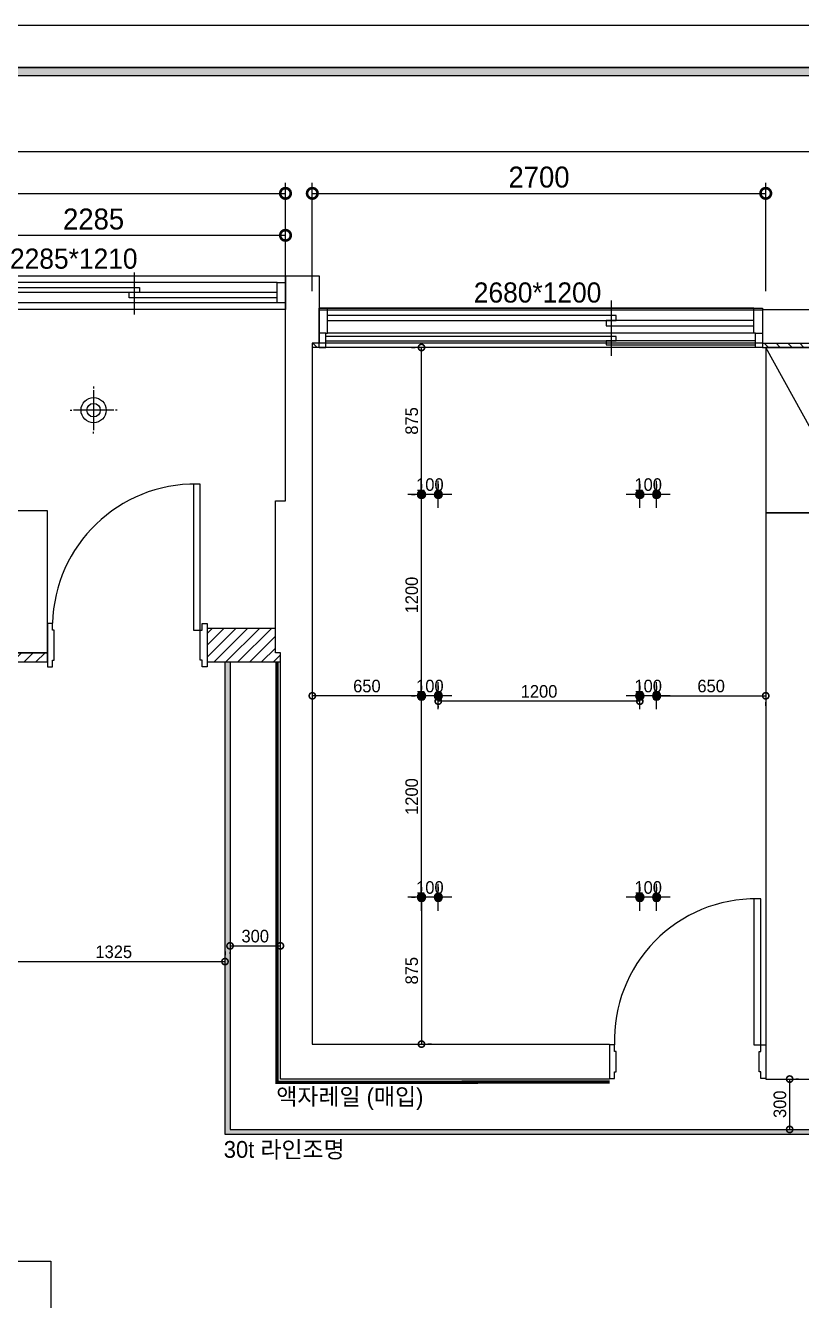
# Model space of a CAD drawing. Header units: inches. Extents: x 15866 to 103813, y -56635 to -28561.
# Drawn here: x 45366 to 49987, y -36657 to -29061 of the extents above; entities that cross this region are included whole.
import ezdxf
from ezdxf.enums import TextEntityAlignment as Align

# ---------------------------------------------------------------- set-up
doc = ezdxf.new("R2010")
doc.units = ezdxf.units.IN
doc.header["$LTSCALE"] = 50
doc.header["$MEASUREMENT"] = 0
doc.linetypes.add('HID', pattern=[2.5, 1.5, -1])
for name, color, linetype in [('03-WAL NEW', 3, 'Continuous'), ('04-WIN', 4, 'Continuous'), ('06-FUR', 6, 'Continuous'), ('07-DIM WAL', 5, 'Continuous'), ('2-con', 2, 'Continuous'), ('3.기호.계단선', 30, 'Continuous'), ('CEIL-DOOR', 6, 'Continuous'), ('CO-DO-FR', 7, 'Continuous'), ('CO-DOOR', 8, 'Continuous'), ('F-SYM', 7, 'Continuous'), ('FORM(YOURNAME)-11', 1, 'Continuous'), ('HAT', 8, 'Continuous'), ('RC-LIGHT', 7, 'Continuous'), ('U-LANP', 6, 'Continuous')]:
    doc.layers.add(name, color=color, linetype=linetype)
doc.styles.add('YOURNAME', font='HY울릉도M.TTF')
doc.styles.add('스타일1', font='HY울릉도M.TTF')
doc.styles.add('코레일둥고', font='Korail_Round_Gothic_Medium.ttf')
doc.dimstyles.new('30', dxfattribs={"dimscale": 30, "dimtxt": 2.5, "dimasz": 2.5, "dimexe": 1.25, "dimexo": 2, "dimtad": 1, "dimdec": 0, "dimtxsty": '스타일1', "dimblk": 'DOTSMALL', "dimcen": 2.5, "dimclrd": 1, "dimclre": 1, "dimclrt": 7, "dimadec": 0, "dimazin": 0, "dimtfac": 1, "dimtdec": 0, "dimtix": 1, "dimtmove": 0, "dimatfit": 3, "dimldrblk": 'DOTSMALL', "dimfxl": 1.25, "dimarcsym": 0})
doc.dimstyles.new('50', dxfattribs={"dimscale": 50, "dimtxt": 2.5, "dimasz": 2.5, "dimexe": 1.25, "dimexo": 2, "dimtad": 1, "dimdec": 0, "dimtxsty": '스타일1', "dimblk": 'DOTSMALL', "dimcen": 2.5, "dimclrd": 1, "dimclre": 1, "dimclrt": 2, "dimadec": 0, "dimazin": 0, "dimtfac": 1, "dimtdec": 0, "dimtix": 1, "dimtmove": 0, "dimatfit": 3, "dimldrblk": 'DOTSMALL', "dimfxl": 1.25, "dimarcsym": 0})
pattern_1 = [(45, (21500, 0), (-35.35534, 35.35534), [])]

# ---------------------------------------------------------------- blocks, each defined once
blk = doc.blocks.new('FORM-PLAN')
at = {"layer": 'FORM(YOURNAME)-11'}
h = blk.add_hatch(color=256, dxfattribs=at)
h.dxf.hatch_style = 1
h.paths.add_polyline_path([(-71444, 55115), (10556, 55115), (10556, 54915), (-71444, 54915)])
h.paths.add_polyline_path([(-71444, -2085), (10556, -2085), (10556, -2285), (-71444, -2285)])
at = {"layer": 'Defpoints', "color": 158}
for points in [[(-71444, -2285), (10556, -2285), (10556, 55115), (-71444, 55115)], [(-69444, 53115), (-64, 53115), (-64, 1215), (-69444, 1215)]]:
    blk.add_lwpolyline(points, close=True, dxfattribs=at)
at = {"layer": 'FORM(YOURNAME)-11', "color": 250}
blk.add_lwpolyline([(-72444, -3285), (11556, -3285), (11556, 56115), (-72444, 56115)], close=True, dxfattribs=at)
at = {"layer": 'FORM(YOURNAME)-11'}
blk.add_lwpolyline([(-71444, 55115), (10556, 55115), (10556, 54915), (-71444, 54915)], close=True, dxfattribs=at)
at = {"layer": 'FORM(YOURNAME)-11', "color": 3, "style": 'YOURNAME'}
for tag, height, p in [('1', 450, (9905, 18188)), ('2', 450, (9905, 17544)), ('3', 450, (9905, 16257)), ('4', 450, (9905, 14326)), ('5', 515, (9905, 12009)), ('6', 515, (9905, 9757)), ('7', 515, (9905, 7504)), ('8', 515, (9905, 5252)), ('9', 515, (9905, 2999)), ('10', 515, (5655, 811)), ('11', 515, (9905, 747)), ('12', 515, (5655, -1441)), ('13', 515, (9905, -1441))]:
    blk.add_attdef(tag, text='', height=height, dxfattribs=at).set_placement(p, align=Align.MIDDLE_RIGHT)
blk = doc.blocks.new('_DOTSMALL')
at = {"color": 0, "linetype": 'ByBlock', "const_width": 0.5}
blk.add_lwpolyline([(-0.0625, 0, 1), (0.0625, 0, 1)], format="xyb", close=True, dxfattribs=at)
blk = doc.blocks.new('*D66')
at = {"layer": '07-DIM WAL', "color": 1, "lineweight": -2, "transparency": 16777216}
for p, q in [((41339, -30644.3), (41339, -29998.6)), ((46914, -30644.3), (46914, -29998.6)), ((41339, -30061.1), (46914, -30061.1))]:
    blk.add_line(p, q, dxfattribs=at)
at = {"layer": 'Defpoints', "color": 0, "transparency": 16777216}
for p in [(46914, -30061.1), (41339, -30744.3), (46914, -30744.3)]:
    blk.add_point(p, dxfattribs=at)
at = {"layer": '07-DIM WAL', "color": 1, "lineweight": -2, "transparency": 16777216, "xscale": 125, "yscale": 125, "zscale": 125, "rotation": 180}
blk.add_blockref('_DOTSMALL', (41339, -30061.1), dxfattribs=at)
at = {"layer": '07-DIM WAL', "color": 1, "lineweight": -2, "transparency": 16777216, "xscale": 125, "yscale": 125, "zscale": 125}
blk.add_blockref('_DOTSMALL', (46914, -30061.1), dxfattribs=at)
at = {"layer": '07-DIM WAL', "color": 2, "transparency": 16777216, "insert": (44126.5, -29966.1), "char_height": 125, "attachment_point": 5, "style": '스타일1'}
blk.add_mtext('5575', dxfattribs=at)
blk = doc.blocks.new('*D84')
at = {"layer": '07-DIM WAL', "color": 1, "lineweight": -2, "transparency": 16777216}
for p, q in [((44629, -30711.1), (44629, -30248.6)), ((46914, -30711.1), (46914, -30248.6)), ((46914, -30311.1), (44629, -30311.1))]:
    blk.add_line(p, q, dxfattribs=at)
at = {"layer": 'Defpoints', "color": 0, "transparency": 16777216}
for p in [(44629, -30311.1), (44629, -30811.1), (46914, -30811.1)]:
    blk.add_point(p, dxfattribs=at)
at = {"layer": '07-DIM WAL', "color": 1, "lineweight": -2, "transparency": 16777216, "xscale": 125, "yscale": 125, "zscale": 125, "rotation": 180}
blk.add_blockref('_DOTSMALL', (44629, -30311.1), dxfattribs=at)
at = {"layer": '07-DIM WAL', "color": 1, "lineweight": -2, "transparency": 16777216, "xscale": 125, "yscale": 125, "zscale": 125}
blk.add_blockref('_DOTSMALL', (46914, -30311.1), dxfattribs=at)
at = {"layer": '07-DIM WAL', "color": 2, "transparency": 16777216, "insert": (45771.5, -30214.8), "char_height": 125, "attachment_point": 5, "style": '스타일1'}
blk.add_mtext('2285', dxfattribs=at)
blk = doc.blocks.new('*D81')
at = {"layer": '07-DIM WAL', "color": 1, "lineweight": -2, "transparency": 16777216}
for p, q in [((47074, -30644.3), (47074, -29998.6)), ((49774, -30644.3), (49774, -29998.6)), ((47074, -30061.1), (49774, -30061.1))]:
    blk.add_line(p, q, dxfattribs=at)
at = {"layer": 'Defpoints', "color": 0, "transparency": 16777216}
for p in [(49774, -30061.1), (47074, -30744.3), (49774, -30744.3)]:
    blk.add_point(p, dxfattribs=at)
at = {"layer": '07-DIM WAL', "color": 1, "lineweight": -2, "transparency": 16777216, "xscale": 125, "yscale": 125, "zscale": 125, "rotation": 180}
blk.add_blockref('_DOTSMALL', (47074, -30061.1), dxfattribs=at)
at = {"layer": '07-DIM WAL', "color": 1, "lineweight": -2, "transparency": 16777216, "xscale": 125, "yscale": 125, "zscale": 125}
blk.add_blockref('_DOTSMALL', (49774, -30061.1), dxfattribs=at)
at = {"layer": '07-DIM WAL', "color": 2, "transparency": 16777216, "insert": (48424, -29964.8), "char_height": 125, "attachment_point": 5, "style": '스타일1'}
blk.add_mtext('2700', dxfattribs=at)
blk = doc.blocks.new('vudausewh')
at = {"layer": '04-WIN'}
blk.add_lwpolyline([(25414, -30552.6), (25414, -30752.6), (23129, -30752.6), (23129, -30897.6), (20614, -30897.6), (20614, -30697.6), (22929, -30697.6), (22929, -30552.6), (25414, -30552.6)], dxfattribs=at)
blk.add_lwpolyline([(25614, -30754.3), (28254, -30754.3), (28254, -30954.3), (25614, -30954.3)], close=True, dxfattribs=at)
at = {"layer": '2-con'}
for points in [[(27344, -35129.3), (27344, -35337.6), (25384, -35337.6), (25384, -32797.6), (25354, -32797.6), (25354, -31892.6), (25414, -31892.6), (25414, -30552.6), (25614, -30552.6), (25614, -30954.3), (25574, -30954.3), (25574, -35129.3), (27344, -35129.3)], [(28544, -35337.6), (28544, -32164.3), (29019, -32164.3), (29019, -30754.3), (28254, -30754.3), (28254, -30954.3), (28819, -30954.3), (28819, -31964.3), (28274, -31964.3), (28274, -35337.6), (28544, -35337.6)], [(23997, -32797.6), (23997, -31952.6), (23472, -31952.6), (23472, -32152.6), (23722, -32152.6), (23722, -32797.6), (23997, -32797.6)], [(24016, -36422.6), (24016, -40394.6), (23401, -40394.6), (23401, -40202.6), (23806, -40202.6), (23806, -36422.6), (24016, -36422.6)]]:
    blk.add_lwpolyline(points, dxfattribs=at)
at = {"layer": '04-WIN', "style": '코레일둥고'}
for s, p in [('2285*1210', (23773.6, -30509.9)), ('2680*1200', (26535.6, -30711.6))]:
    blk.add_text(s, height=120, dxfattribs=at).set_placement(p)
blk = doc.blocks.new('cjswjdej')
at = {"layer": '03-WAL NEW'}
h = blk.add_hatch(dxfattribs=at)
h.set_pattern_fill('_USER', color=256, scale=50, angle=45, pattern_type=0)
h.set_pattern_definition(pattern_1)
h.paths.add_polyline_path([(46854, -32652.6), (46447, -32652.6), (46447, -32852.6), (46884, -32852.6), (46884, -32797.6), (46854, -32797.6)])
h = blk.add_hatch(dxfattribs=at)
h.set_pattern_fill('_USER', color=256, scale=50, angle=45, pattern_type=0)
h.set_pattern_definition(pattern_1)
h.paths.add_polyline_path([(45497, -32797.6), (45222, -32797.6), (45222, -32852.6), (45497, -32852.6)])
at = {"layer": '3.기호.계단선'}
h = blk.add_hatch(dxfattribs=at)
h.set_pattern_fill('_USER', color=256, scale=50, angle=135, pattern_type=0)
h.set_pattern_definition([(135, (22164.73, -61266.545), (-35.35534, -35.35534), [])])
h.paths.add_polyline_path([(49754, -30954.3), (50319, -30954.3), (50319, -30979.3), (49754, -30979.3)])
h.paths.add_polyline_path([(47074, -30954.3), (47114, -30954.3), (47114, -30979.3), (47074, -30979.3)])
at = {"layer": '03-WAL NEW'}
blk.add_lwpolyline([(46854, -32652.6), (46447, -32652.6), (46447, -32852.6), (46884, -32852.6), (46884, -32797.6), (46854, -32797.6), (46854, -32652.6)], dxfattribs=at)
blk.add_lwpolyline([(45497, -32797.6), (45222, -32797.6), (45222, -32852.6), (45497, -32852.6)], close=True, dxfattribs=at)
at = {"layer": '04-WIN', "color": 8}
for p, q in [((46014, -30532.6), (46014, -30782.6)), ((46864, -30592.6), (44679, -30592.6)), ((46864, -30652.6), (46044, -30652.6)), ((46864, -30712.6), (44679, -30712.6)), ((47173, -30744.3), (47164, -30744.3)), ((49704, -30744.3), (47164, -30744.3)), ((48854, -30699.3), (48854, -31029.3)), ((49695, -30744.3), (49704, -30744.3)), ((47154, -30894.3), (47114, -30894.3)), ((49704, -30894.3), (47164, -30894.3)), ((49714, -30894.3), (49754, -30894.3)), ((49714, -30979.3), (47154, -30979.3))]:
    blk.add_line(p, q, dxfattribs=at)
for points in [[(46864, -30712.6), (46864, -30592.6), (46914, -30592.6), (46914, -30712.6)], [(47114, -30744.3), (49754, -30744.3), (49754, -30979.3), (47114, -30979.3)]]:
    blk.add_lwpolyline(points, close=True, dxfattribs=at)
for points in [[(44679, -30622.6), (46044, -30622.6), (46044, -30652.6), (44679, -30652.6)], [(46864, -30682.6), (45984, -30682.6), (45984, -30652.6)], [(47114, -30979.3), (47154, -30979.3), (47154, -30894.3), (47164, -30894.3), (47164, -30744.3), (47114, -30744.3), (47114, -30794.3)], [(49754, -30979.3), (49714, -30979.3), (49714, -30894.3), (49704, -30894.3), (49704, -30744.3), (49754, -30744.3), (49754, -30794.3)], [(47164, -30819.3), (48884, -30819.3), (48884, -30789.3), (47164, -30789.3)], [(49704, -30819.3), (48824, -30819.3), (48824, -30849.3), (49704, -30849.3)], [(47154, -30939.3), (48884, -30939.3), (48884, -30914.3), (47154, -30914.3)], [(49714, -30939.3), (48824, -30939.3), (48824, -30964.3), (49714, -30964.3)]]:
    blk.add_lwpolyline(points, dxfattribs=at)
at = {"layer": '06-FUR', "color": 8}
blk.add_line((50319, -31964.3), (49774, -30979.3), dxfattribs=at)
blk.add_lwpolyline([(50319, -30979.3), (49774, -30979.3), (49774, -31964.3), (50319, -31964.3)], close=True, dxfattribs=at)
at = {"layer": '3.기호.계단선'}
for p, q in [((47114, -30979.3), (47074, -30979.3)), ((49754, -30979.3), (50319, -30979.3))]:
    blk.add_line(p, q, dxfattribs=at)
at = {"layer": 'CO-DO-FR'}
for points in [[(45497, -32622.6), (45497, -32882.6), (45527, -32882.6), (45527, -32842.6), (45537, -32842.6), (45537, -32662.6), (45527, -32662.6), (45527, -32622.6), (45497, -32622.6)], [(46447, -32622.6), (46447, -32882.6), (46417, -32882.6), (46417, -32842.6), (46407, -32842.6), (46407, -32662.6), (46417, -32662.6), (46417, -32622.6), (46447, -32622.6)]]:
    blk.add_lwpolyline(points, close=True, dxfattribs=at)
at = {"layer": 'CO-DO-FR', "color": 8}
for points in [[(48844, -35133.4), (48844, -35333.4), (48874, -35333.4), (48874, -35293.4), (48884, -35293.4), (48884, -35173.4), (48874, -35173.4), (48874, -35133.4), (48844, -35133.4)], [(49774, -35133.4), (49774, -35333.4), (49744, -35333.4), (49744, -35293.4), (49734, -35293.4), (49734, -35173.4), (49744, -35173.4), (49744, -35133.4), (49774, -35133.4)]]:
    blk.add_lwpolyline(points, close=True, dxfattribs=at)
at = {"layer": 'CO-DOOR'}
blk.add_lwpolyline([(46367, -31792.6), (46367, -32662.6), (46407, -32662.6), (46407, -31792.6)], close=True, dxfattribs=at)
at = {"layer": 'CO-DOOR', "color": 8}
blk.add_lwpolyline([(49704, -34263.4), (49704, -35133.4), (49744, -35133.4), (49744, -34263.4)], close=True, dxfattribs=at)
at = {"layer": 'CO-DOOR'}
blk.add_arc((46377, -32642.7), 850.2, 89.32611, 178.63994, dxfattribs=at)
at = {"layer": 'CO-DOOR', "color": 8}
blk.add_arc((49714, -35103.9), 840.5, 89.31831, 182.01409, dxfattribs=at)
blk.add_blockref('vudausewh', (21500, 0))
blk = doc.blocks.new('매입등')
at = {"layer": 'HAT', "color": 1}
for p, q in [((0, 140), (0, 130)), ((0, 120), (0, -120)), ((-140, 0), (-130, 0)), ((120, 0), (-120, 0)), ((140, 0), (130, 0)), ((-140, 0), (-130, 0)), ((0, -140), (0, -130))]:
    blk.add_line(p, q, dxfattribs=at)
blk.add_circle((0, 0), 40, dxfattribs=at)
at = {"layer": 'U-LANP'}
blk.add_circle((0, 0), 75, dxfattribs=at)
blk = doc.blocks.new('A$C59950440')
at = {"layer": 'CEIL-DOOR'}
blk.add_blockref('매입등', (140, 140), dxfattribs=at)
blk = doc.blocks.new('*D155')
at = {"layer": '07-DIM WAL', "color": 1, "lineweight": -2, "transparency": 16777216}
for p, q in [((49916.5, -35337.6), (49916.5, -35637.6)), ((49969, -35337.6), (49954, -35337.6)), ((49937.3, -35637.6), (49954, -35637.6))]:
    blk.add_line(p, q, dxfattribs=at)
at = {"layer": 'Defpoints', "color": 0, "transparency": 16777216}
for p in [(49909, -35337.6), (49877.3, -35637.6), (49916.5, -35637.6)]:
    blk.add_point(p, dxfattribs=at)
at = {"layer": '07-DIM WAL', "color": 1, "lineweight": -2, "transparency": 16777216, "xscale": 75, "yscale": 75, "zscale": 75}
for p, rotation in [((49916.5, -35337.6), 90), ((49916.5, -35637.6), 270)]:
    blk.add_blockref('_DOTSMALL', p, dxfattribs=dict(at, rotation=rotation))
at = {"layer": '07-DIM WAL', "color": 7, "transparency": 16777216, "insert": (49858.7, -35487.6), "char_height": 75, "attachment_point": 5, "rotation": 90, "style": '스타일1'}
blk.add_mtext('300', dxfattribs=at)
blk = doc.blocks.new('*D156')
at = {"layer": '07-DIM WAL', "color": 1, "lineweight": -2, "transparency": 16777216}
for p, q in [((46584, -34544), (46884, -34544)), ((46584, -34592), (46584, -34581.5)), ((46884, -34592), (46884, -34581.5))]:
    blk.add_line(p, q, dxfattribs=at)
at = {"layer": 'Defpoints', "color": 0, "transparency": 16777216}
for p in [(46584, -34532), (46884, -34532), (46884, -34544)]:
    blk.add_point(p, dxfattribs=at)
at = {"layer": '07-DIM WAL', "color": 1, "lineweight": -2, "transparency": 16777216, "xscale": 75, "yscale": 75, "zscale": 75, "rotation": 180}
blk.add_blockref('_DOTSMALL', (46584, -34544), dxfattribs=at)
at = {"layer": '07-DIM WAL', "color": 1, "lineweight": -2, "transparency": 16777216, "xscale": 75, "yscale": 75, "zscale": 75}
blk.add_blockref('_DOTSMALL', (46884, -34544), dxfattribs=at)
at = {"layer": '07-DIM WAL', "color": 7, "transparency": 16777216, "insert": (46734, -34486.3), "char_height": 75, "attachment_point": 5, "style": '스타일1'}
blk.add_mtext('300', dxfattribs=at)
blk = doc.blocks.new('1')
at = {"linetype": 'Continuous'}
h = blk.add_hatch(color=4, dxfattribs=at)
h.dxf.hatch_style = 1
edge = h.paths.add_edge_path()
edge.add_arc((11539653, -14273504), 37.5, 0, 360)
at = {"color": 1, "linetype": 'Continuous'}
for p, q in [((11539653, -14273637), (11539653, -14273370)), ((11539520, -14273504), (11539787, -14273504))]:
    blk.add_line(p, q, dxfattribs=at)
at = {"color": 4, "linetype": 'Continuous'}
for radius in [41.5, 37.5]:
    blk.add_circle((11539653, -14273504), radius, dxfattribs=at)
blk = doc.blocks.new('*D202')
at = {"layer": '07-DIM WAL', "color": 1, "lineweight": -2, "transparency": 16777216}
for p, q in [((47724, -32994.3), (47724, -33016.8)), ((47824, -32994.3), (47824, -33016.8)), ((47899, -33054.3), (47649, -33054.3))]:
    blk.add_line(p, q, dxfattribs=at)
at = {"layer": 'Defpoints', "color": 0, "transparency": 16777216}
for p in [(47724, -33054.3), (47724, -33054.3), (47824, -33054.3)]:
    blk.add_point(p, dxfattribs=at)
at = {"layer": '07-DIM WAL', "color": 1, "lineweight": -2, "transparency": 16777216, "xscale": 75, "yscale": 75, "zscale": 75}
blk.add_blockref('_DOTSMALL', (47724, -33054.3), dxfattribs=at)
at = {"layer": '07-DIM WAL', "color": 1, "lineweight": -2, "transparency": 16777216, "xscale": 75, "yscale": 75, "zscale": 75, "rotation": 180}
blk.add_blockref('_DOTSMALL', (47824, -33054.3), dxfattribs=at)
at = {"layer": '07-DIM WAL', "color": 7, "transparency": 16777216, "insert": (47774, -32996.5), "char_height": 75, "attachment_point": 5, "style": '스타일1'}
blk.add_mtext('100', dxfattribs=at)
blk = doc.blocks.new('*D203')
at = {"layer": '07-DIM WAL', "color": 1, "lineweight": -2, "transparency": 16777216}
for p, q in [((49024, -32994.3), (49024, -33016.8)), ((49124, -32994.3), (49124, -33016.8)), ((49199, -33054.3), (48949, -33054.3))]:
    blk.add_line(p, q, dxfattribs=at)
at = {"layer": 'Defpoints', "color": 0, "transparency": 16777216}
for p in [(49024, -33054.3), (49024, -33054.3), (49124, -33054.3)]:
    blk.add_point(p, dxfattribs=at)
at = {"layer": '07-DIM WAL', "color": 1, "lineweight": -2, "transparency": 16777216, "xscale": 75, "yscale": 75, "zscale": 75}
blk.add_blockref('_DOTSMALL', (49024, -33054.3), dxfattribs=at)
at = {"layer": '07-DIM WAL', "color": 1, "lineweight": -2, "transparency": 16777216, "xscale": 75, "yscale": 75, "zscale": 75, "rotation": 180}
blk.add_blockref('_DOTSMALL', (49124, -33054.3), dxfattribs=at)
at = {"layer": '07-DIM WAL', "color": 7, "transparency": 16777216, "insert": (49074, -32996.5), "char_height": 75, "attachment_point": 5, "style": '스타일1'}
blk.add_mtext('100', dxfattribs=at)
blk = doc.blocks.new('*D204')
at = {"layer": '07-DIM WAL', "color": 1, "lineweight": -2, "transparency": 16777216}
for p, q in [((49024, -33026.2), (49024, -33048.7)), ((49024, -33086.2), (47824, -33086.2)), ((47824, -33114.3), (47824, -33123.7))]:
    blk.add_line(p, q, dxfattribs=at)
at = {"layer": 'Defpoints', "color": 0, "transparency": 16777216}
for p in [(47824, -33054.3), (47824, -33086.2), (49024, -33086.2)]:
    blk.add_point(p, dxfattribs=at)
at = {"layer": '07-DIM WAL', "color": 1, "lineweight": -2, "transparency": 16777216, "xscale": 75, "yscale": 75, "zscale": 75, "rotation": 180}
blk.add_blockref('_DOTSMALL', (47824, -33086.2), dxfattribs=at)
at = {"layer": '07-DIM WAL', "color": 1, "lineweight": -2, "transparency": 16777216, "xscale": 75, "yscale": 75, "zscale": 75}
blk.add_blockref('_DOTSMALL', (49024, -33086.2), dxfattribs=at)
at = {"layer": '07-DIM WAL', "color": 7, "transparency": 16777216, "insert": (48424, -33028.4), "char_height": 75, "attachment_point": 5, "style": '스타일1'}
blk.add_mtext('1200', dxfattribs=at)
blk = doc.blocks.new('*D205')
at = {"layer": '07-DIM WAL', "color": 1, "lineweight": -2, "transparency": 16777216}
for p, q in [((49124, -33054.3), (49774, -33054.3)), ((49124, -33114.3), (49124, -33091.8)), ((49774, -33114.3), (49774, -33091.8))]:
    blk.add_line(p, q, dxfattribs=at)
at = {"layer": 'Defpoints', "color": 0, "transparency": 16777216}
for p in [(49124, -33054.3), (49774, -33054.3), (49774, -33054.3)]:
    blk.add_point(p, dxfattribs=at)
at = {"layer": '07-DIM WAL', "color": 1, "lineweight": -2, "transparency": 16777216, "xscale": 75, "yscale": 75, "zscale": 75, "rotation": 180}
blk.add_blockref('_DOTSMALL', (49124, -33054.3), dxfattribs=at)
at = {"layer": '07-DIM WAL', "color": 1, "lineweight": -2, "transparency": 16777216, "xscale": 75, "yscale": 75, "zscale": 75}
blk.add_blockref('_DOTSMALL', (49774, -33054.3), dxfattribs=at)
at = {"layer": '07-DIM WAL', "color": 7, "transparency": 16777216, "insert": (49449, -32996.5), "char_height": 75, "attachment_point": 5, "style": '스타일1'}
blk.add_mtext('650', dxfattribs=at)
blk = doc.blocks.new('*D206')
at = {"layer": '07-DIM WAL', "color": 1, "lineweight": -2, "transparency": 16777216}
for p, q in [((47074, -32994.3), (47074, -33016.8)), ((47724, -32994.3), (47724, -33016.8)), ((47724, -33054.3), (47074, -33054.3))]:
    blk.add_line(p, q, dxfattribs=at)
at = {"layer": 'Defpoints', "color": 0, "transparency": 16777216}
for p in [(47074, -33054.3), (47074, -33054.3), (47724, -33054.3)]:
    blk.add_point(p, dxfattribs=at)
at = {"layer": '07-DIM WAL', "color": 1, "lineweight": -2, "transparency": 16777216, "xscale": 75, "yscale": 75, "zscale": 75, "rotation": 180}
blk.add_blockref('_DOTSMALL', (47074, -33054.3), dxfattribs=at)
at = {"layer": '07-DIM WAL', "color": 1, "lineweight": -2, "transparency": 16777216, "xscale": 75, "yscale": 75, "zscale": 75}
blk.add_blockref('_DOTSMALL', (47724, -33054.3), dxfattribs=at)
at = {"layer": '07-DIM WAL', "color": 7, "transparency": 16777216, "insert": (47399, -32996.5), "char_height": 75, "attachment_point": 5, "style": '스타일1'}
blk.add_mtext('650', dxfattribs=at)
blk = doc.blocks.new('*D207')
at = {"layer": '07-DIM WAL', "color": 1, "lineweight": -2, "transparency": 16777216}
for p, q in [((47724, -31794.3), (47724, -31816.8)), ((47824, -31794.3), (47824, -31816.8)), ((47899, -31854.3), (47649, -31854.3))]:
    blk.add_line(p, q, dxfattribs=at)
at = {"layer": 'Defpoints', "color": 0, "transparency": 16777216}
for p in [(47724, -31854.3), (47724, -31854.3), (47824, -31854.3)]:
    blk.add_point(p, dxfattribs=at)
at = {"layer": '07-DIM WAL', "color": 1, "lineweight": -2, "transparency": 16777216, "xscale": 75, "yscale": 75, "zscale": 75}
blk.add_blockref('_DOTSMALL', (47724, -31854.3), dxfattribs=at)
at = {"layer": '07-DIM WAL', "color": 1, "lineweight": -2, "transparency": 16777216, "xscale": 75, "yscale": 75, "zscale": 75, "rotation": 180}
blk.add_blockref('_DOTSMALL', (47824, -31854.3), dxfattribs=at)
at = {"layer": '07-DIM WAL', "color": 7, "transparency": 16777216, "insert": (47774, -31796.5), "char_height": 75, "attachment_point": 5, "style": '스타일1'}
blk.add_mtext('100', dxfattribs=at)
blk = doc.blocks.new('*D208')
at = {"layer": '07-DIM WAL', "color": 1, "lineweight": -2, "transparency": 16777216}
for p, q in [((49024, -31794.3), (49024, -31816.8)), ((49124, -31794.3), (49124, -31816.8)), ((49199, -31854.3), (48949, -31854.3))]:
    blk.add_line(p, q, dxfattribs=at)
at = {"layer": 'Defpoints', "color": 0, "transparency": 16777216}
for p in [(49024, -31854.3), (49024, -31854.3), (49124, -31854.3)]:
    blk.add_point(p, dxfattribs=at)
at = {"layer": '07-DIM WAL', "color": 1, "lineweight": -2, "transparency": 16777216, "xscale": 75, "yscale": 75, "zscale": 75}
blk.add_blockref('_DOTSMALL', (49024, -31854.3), dxfattribs=at)
at = {"layer": '07-DIM WAL', "color": 1, "lineweight": -2, "transparency": 16777216, "xscale": 75, "yscale": 75, "zscale": 75, "rotation": 180}
blk.add_blockref('_DOTSMALL', (49124, -31854.3), dxfattribs=at)
at = {"layer": '07-DIM WAL', "color": 7, "transparency": 16777216, "insert": (49074, -31796.5), "char_height": 75, "attachment_point": 5, "style": '스타일1'}
blk.add_mtext('100', dxfattribs=at)
blk = doc.blocks.new('*D209')
at = {"layer": '07-DIM WAL', "color": 1, "lineweight": -2, "transparency": 16777216}
for p, q in [((47899, -34254.3), (47649, -34254.3)), ((47724, -34194.3), (47724, -34216.8)), ((47824, -34194.3), (47824, -34216.8))]:
    blk.add_line(p, q, dxfattribs=at)
at = {"layer": 'Defpoints', "color": 0, "transparency": 16777216}
for p in [(47724, -34254.3), (47724, -34254.3), (47824, -34254.3)]:
    blk.add_point(p, dxfattribs=at)
at = {"layer": '07-DIM WAL', "color": 1, "lineweight": -2, "transparency": 16777216, "xscale": 75, "yscale": 75, "zscale": 75}
blk.add_blockref('_DOTSMALL', (47724, -34254.3), dxfattribs=at)
at = {"layer": '07-DIM WAL', "color": 1, "lineweight": -2, "transparency": 16777216, "xscale": 75, "yscale": 75, "zscale": 75, "rotation": 180}
blk.add_blockref('_DOTSMALL', (47824, -34254.3), dxfattribs=at)
at = {"layer": '07-DIM WAL', "color": 7, "transparency": 16777216, "insert": (47774, -34196.5), "char_height": 75, "attachment_point": 5, "style": '스타일1'}
blk.add_mtext('100', dxfattribs=at)
blk = doc.blocks.new('*D210')
at = {"layer": '07-DIM WAL', "color": 1, "lineweight": -2, "transparency": 16777216}
for p, q in [((49199, -34254.3), (48949, -34254.3)), ((49024, -34194.3), (49024, -34216.8)), ((49124, -34194.3), (49124, -34216.8))]:
    blk.add_line(p, q, dxfattribs=at)
at = {"layer": 'Defpoints', "color": 0, "transparency": 16777216}
for p in [(49024, -34254.3), (49024, -34254.3), (49124, -34254.3)]:
    blk.add_point(p, dxfattribs=at)
at = {"layer": '07-DIM WAL', "color": 1, "lineweight": -2, "transparency": 16777216, "xscale": 75, "yscale": 75, "zscale": 75}
blk.add_blockref('_DOTSMALL', (49024, -34254.3), dxfattribs=at)
at = {"layer": '07-DIM WAL', "color": 1, "lineweight": -2, "transparency": 16777216, "xscale": 75, "yscale": 75, "zscale": 75, "rotation": 180}
blk.add_blockref('_DOTSMALL', (49124, -34254.3), dxfattribs=at)
at = {"layer": '07-DIM WAL', "color": 7, "transparency": 16777216, "insert": (49074, -34196.5), "char_height": 75, "attachment_point": 5, "style": '스타일1'}
blk.add_mtext('100', dxfattribs=at)
blk = doc.blocks.new('*D211')
at = {"layer": '07-DIM WAL', "color": 1, "lineweight": -2, "transparency": 16777216}
for p, q in [((47724, -34254.3), (47724, -35129.3)), ((47784, -34254.3), (47761.5, -34254.3)), ((47784, -35129.3), (47761.5, -35129.3))]:
    blk.add_line(p, q, dxfattribs=at)
at = {"layer": 'Defpoints', "color": 0, "transparency": 16777216}
for p in [(47724, -34254.3), (47724, -35129.3), (47724, -35129.3)]:
    blk.add_point(p, dxfattribs=at)
at = {"layer": '07-DIM WAL', "color": 1, "lineweight": -2, "transparency": 16777216, "xscale": 75, "yscale": 75, "zscale": 75}
for p, rotation in [((47724, -34254.3), 90), ((47724, -35129.3), 270)]:
    blk.add_blockref('_DOTSMALL', p, dxfattribs=dict(at, rotation=rotation))
at = {"layer": '07-DIM WAL', "color": 7, "transparency": 16777216, "insert": (47666.2, -34691.8), "char_height": 75, "attachment_point": 5, "rotation": 90, "style": '스타일1'}
blk.add_mtext('875', dxfattribs=at)
blk = doc.blocks.new('*D212')
at = {"layer": '07-DIM WAL', "color": 1, "lineweight": -2, "transparency": 16777216}
for p, q in [((47724, -34254.3), (47724, -33054.3)), ((47784, -33054.3), (47761.5, -33054.3)), ((47664, -34254.3), (47686.5, -34254.3))]:
    blk.add_line(p, q, dxfattribs=at)
at = {"layer": 'Defpoints', "color": 0, "transparency": 16777216}
for p in [(47724, -33054.3), (47724, -33054.3), (47724, -34254.3)]:
    blk.add_point(p, dxfattribs=at)
at = {"layer": '07-DIM WAL', "color": 1, "lineweight": -2, "transparency": 16777216, "xscale": 75, "yscale": 75, "zscale": 75}
for p, rotation in [((47724, -33054.3), 90), ((47724, -34254.3), 270)]:
    blk.add_blockref('_DOTSMALL', p, dxfattribs=dict(at, rotation=rotation))
at = {"layer": '07-DIM WAL', "color": 7, "transparency": 16777216, "insert": (47666.2, -33654.3), "char_height": 75, "attachment_point": 5, "rotation": 90, "style": '스타일1'}
blk.add_mtext('1200', dxfattribs=at)
blk = doc.blocks.new('*D213')
at = {"layer": '07-DIM WAL', "color": 1, "lineweight": -2, "transparency": 16777216}
for p, q in [((47664, -31854.3), (47686.5, -31854.3)), ((47724, -33054.3), (47724, -31854.3)), ((47664, -33054.3), (47686.5, -33054.3))]:
    blk.add_line(p, q, dxfattribs=at)
at = {"layer": 'Defpoints', "color": 0, "transparency": 16777216}
for p in [(47724, -31854.3), (47724, -31854.3), (47724, -33054.3)]:
    blk.add_point(p, dxfattribs=at)
at = {"layer": '07-DIM WAL', "color": 1, "lineweight": -2, "transparency": 16777216, "xscale": 75, "yscale": 75, "zscale": 75}
for p, rotation in [((47724, -31854.3), 90), ((47724, -33054.3), 270)]:
    blk.add_blockref('_DOTSMALL', p, dxfattribs=dict(at, rotation=rotation))
at = {"layer": '07-DIM WAL', "color": 7, "transparency": 16777216, "insert": (47666.2, -32454.3), "char_height": 75, "attachment_point": 5, "rotation": 90, "style": '스타일1'}
blk.add_mtext('1200', dxfattribs=at)
blk = doc.blocks.new('*D214')
at = {"layer": '07-DIM WAL', "color": 1, "lineweight": -2, "transparency": 16777216}
for p, q in [((47664, -30979.3), (47686.5, -30979.3)), ((47724, -31854.3), (47724, -30979.3)), ((47664, -31854.3), (47686.5, -31854.3))]:
    blk.add_line(p, q, dxfattribs=at)
at = {"layer": 'Defpoints', "color": 0, "transparency": 16777216}
for p in [(47724, -30979.3), (47724, -30979.3), (47724, -31854.3)]:
    blk.add_point(p, dxfattribs=at)
at = {"layer": '07-DIM WAL', "color": 1, "lineweight": -2, "transparency": 16777216, "xscale": 75, "yscale": 75, "zscale": 75}
for p, rotation in [((47724, -30979.3), 90), ((47724, -31854.3), 270)]:
    blk.add_blockref('_DOTSMALL', p, dxfattribs=dict(at, rotation=rotation))
at = {"layer": '07-DIM WAL', "color": 7, "transparency": 16777216, "insert": (47666.2, -31416.8), "char_height": 75, "attachment_point": 5, "rotation": 90, "style": '스타일1'}
blk.add_mtext('875', dxfattribs=at)
blk = doc.blocks.new('*D222')
at = {"layer": '07-DIM WAL', "color": 1, "lineweight": -2, "transparency": 16777216}
for p, q in [((45229, -34577.6), (45229, -34600.1)), ((46554, -34577.6), (46554, -34600.1)), ((45229, -34637.6), (46554, -34637.6))]:
    blk.add_line(p, q, dxfattribs=at)
at = {"layer": 'Defpoints', "color": 0, "transparency": 16777216}
for p in [(45229, -34637.6), (46554, -34637.6), (46554, -34637.6)]:
    blk.add_point(p, dxfattribs=at)
at = {"layer": '07-DIM WAL', "color": 1, "lineweight": -2, "transparency": 16777216, "xscale": 75, "yscale": 75, "zscale": 75, "rotation": 180}
blk.add_blockref('_DOTSMALL', (45229, -34637.6), dxfattribs=at)
at = {"layer": '07-DIM WAL', "color": 1, "lineweight": -2, "transparency": 16777216, "xscale": 75, "yscale": 75, "zscale": 75}
blk.add_blockref('_DOTSMALL', (46554, -34637.6), dxfattribs=at)
at = {"layer": '07-DIM WAL', "color": 7, "transparency": 16777216, "insert": (45891.5, -34579.8), "char_height": 75, "attachment_point": 5, "style": '스타일1'}
blk.add_mtext('1325', dxfattribs=at)

msp = doc.modelspace()

# ---------------------------------------------------------------- hatches: boundary and pattern name
at = {"layer": '3.기호.계단선'}
h = msp.add_hatch(color=140, dxfattribs=at)
h.dxf.hatch_style = 1
h.paths.add_polyline_path([(51404, -35667.6), (46554, -35667.6), (46554, -32852.6), (46584, -32852.6), (46584, -35637.6), (51404, -35637.6)])

# ---------------------------------------------------------------- linework, layer by layer
at = {"layer": '3.기호.계단선', "color": 140}
msp.add_lwpolyline([(51404, -35667.6), (46554, -35667.6), (46554, -32852.6), (46584, -32852.6), (46584, -35637.6), (51404, -35637.6), (51404, -35667.6)], dxfattribs=at)
at = {"layer": '3.기호.계단선', "color": 140, "linetype": 'HID'}
msp.add_lwpolyline([(46864, -32852.6, 20, 20, 0), (46864, -35357.6, 20, 20, 0), (48844, -35354.7, 20, 20, 0)], format="xyseb", dxfattribs=at)

# ---------------------------------------------------------------- block references
msp.add_blockref('cjswjdej', (0, 0))
at = {"layer": 'F-SYM', "xscale": 0.2500000000000001, "yscale": 0.2500000000000001, "zscale": 0.2500000000000001}
msp.add_blockref('FORM-PLAN', (55977.5, -43089.9), dxfattribs=at)
at = {"layer": 'RC-LIGHT'}
msp.add_blockref('A$C59950440', (45631.5, -31492.6), dxfattribs=at)
at = {"layer": 'RC-LIGHT', "xscale": -0.6024096385271789, "yscale": 0.6024096385271789, "zscale": 0.6024096385271789}
for p in [(6999322.5, 8566642), (6999422.5, 8566642), (7000622.5, 8566642), (7000722.5, 8566642), (6999322.5, 8565442), (6999422.5, 8565442), (7000622.5, 8565442), (7000722.5, 8565442), (6999322.5, 8564242), (6999422.5, 8564242), (7000622.5, 8564242), (7000722.5, 8564242)]:
    msp.add_blockref('1', p, dxfattribs=at)

# ---------------------------------------------------------------- texts
at = {"layer": '3.기호.계단선', "color": 140, "linetype": 'HID', "style": '코레일둥고'}
for s, p in [('액자레일 (매입)', (46859.1, -35492)), ('30t 라인조명', (46546.5, -35806.5))]:
    msp.add_text(s, height=100, dxfattribs=at).set_placement(p)

# ---------------------------------------------------------------- dimensions: what is measured, and where the dimension line sits
at = {"layer": '07-DIM WAL'}
for base, p1, p2, angle, dimstyle, picture, middle in [((46914, -30061.1), (41339, -30744.3), (46914, -30744.3), 180, '50', '*D66', (44126.5, -29966.1)), ((49774, -30061.1), (47074, -30744.3), (49774, -30744.3), 180, '50', '*D81', (48424, -29964.8)), ((44629, -30311.1), (46914, -30811.1), (44629, -30811.1), 180, '50', '*D84', (45771.5, -30214.8)), ((47724, -30979.3), (47724, -31854.3), (47724, -30979.3), 90, '30', '*D214', (47666.2, -31416.8)), ((47724, -31854.3), (47724, -33054.3), (47724, -31854.3), 90, '30', '*D213', (47666.2, -32454.3)), ((47724, -33054.3), (47724, -34254.3), (47724, -33054.3), 90, '30', '*D212', (47666.2, -33654.3)), ((47724, -35129.3), (47724, -34254.3), (47724, -35129.3), 90, '30', '*D211', (47666.2, -34691.8)), ((49916.5, -35637.6), (49909, -35337.6), (49877.3, -35637.6), 90, '30', '*D155', (49858.7, -35487.6))]:
    dim = msp.add_linear_dim(base=base, p1=p1, p2=p2, angle=angle, dimstyle=dimstyle, dxfattribs=at)
    dim.commit()
    dim.dimension.update_dxf_attribs({"geometry": picture, "text_midpoint": middle})
for base, p1, p2, picture, middle in [((47724, -31854.3), (47824, -31854.3), (47724, -31854.3), '*D207', (47774, -31796.5)), ((49024, -31854.3), (49124, -31854.3), (49024, -31854.3), '*D208', (49074, -31796.5)), ((47074, -33086.2), (47724, -33086.2), (47074, -33054.3), '*D206', (47399, -32996.5)), ((47724, -33054.3), (47824, -33054.3), (47724, -33054.3), '*D202', (47774, -32996.5)), ((49024, -33054.3), (49124, -33054.3), (49024, -33054.3), '*D203', (49074, -32996.5)), ((49774, -33086.2), (49124, -33086.2), (49774, -33054.3), '*D205', (49449, -32996.5)), ((47824, -33086.2), (49024, -33086.2), (47824, -33054.3), '*D204', (48424, -33028.4)), ((47724, -34254.3), (47824, -34254.3), (47724, -34254.3), '*D209', (47774, -34196.5)), ((49024, -34254.3), (49124, -34254.3), (49024, -34254.3), '*D210', (49074, -34196.5)), ((46884, -34544), (46584, -34532), (46884, -34532), '*D156', (46734, -34486.3)), ((46554, -34637.6), (45229, -34637.6), (46554, -34637.6), '*D222', (45891.5, -34579.8))]:
    dim = msp.add_linear_dim(base=base, p1=p1, p2=p2, dimstyle='30', dxfattribs=at)
    dim.commit()
    dim.dimension.update_dxf_attribs({"geometry": picture, "text_midpoint": middle})

doc.saveas('drawing.dxf')
